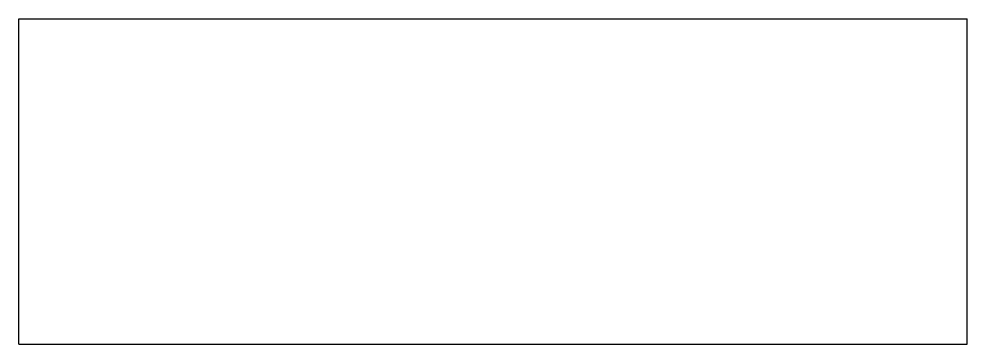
# Model space of a CAD drawing. Header units: millimetres. Extents: x 0 to 248, y 0 to 85.
import ezdxf

# ---------------------------------------------------------------- set-up
doc = ezdxf.new("R2010")
doc.units = ezdxf.units.MM
doc.layers.add('flat', color=7, linetype='CONTINUOUS')

msp = doc.modelspace()

# ---------------------------------------------------------------- linework, layer by layer
at = {"layer": 'flat'}
for p, q in [((0, 0), (0, 85)), ((0, 85), (248, 85)), ((248, 0), (248, 85)), ((0, 0), (248, 0))]:
    msp.add_line(p, q, dxfattribs=at)

doc.saveas('drawing.dxf')
